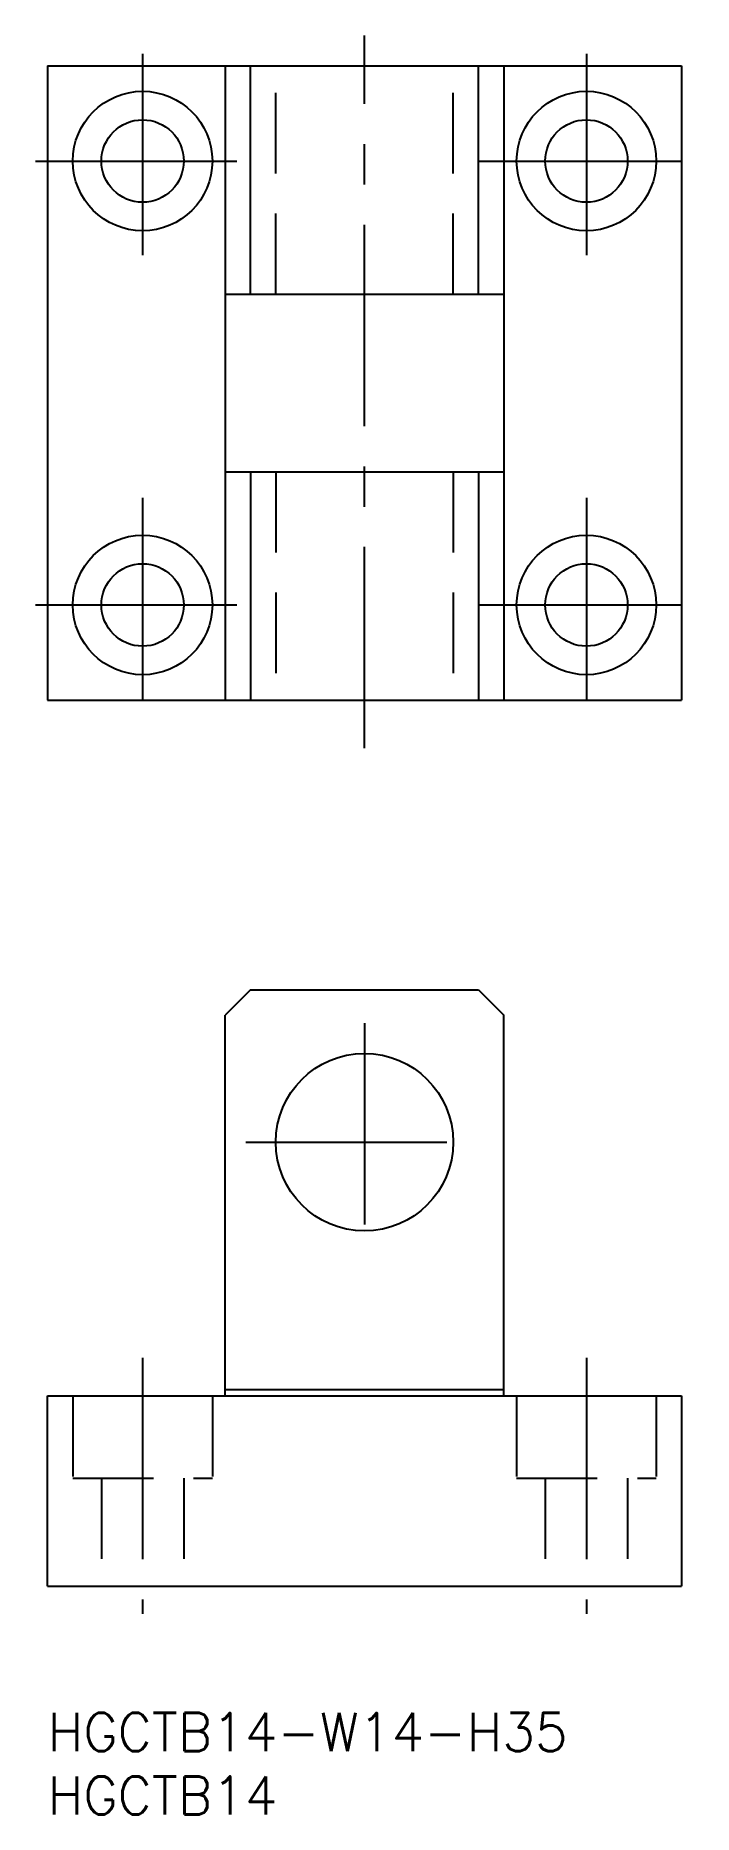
# Model space of a CAD drawing. Extents: x -1 to 51, y -8 to 132.
import ezdxf

# ---------------------------------------------------------------- set-up
doc = ezdxf.new("R2010")
doc.units = 0
doc.header["$LTSCALE"] = 0.5
doc.linetypes.add('CENTER', pattern=[50.8, 31.75, -6.35, 6.35, -6.35])
doc.linetypes.add('DASHED', pattern=[19.05, 12.7, -6.35])
for name, color, linetype in [('MSM_CENTER', 1, 'CENTER'), ('MSM_CONTINUOUS', 7, 'CONTINUOUS'), ('MSM_DASHED', 4, 'DASHED'), ('MSM_PART_NUMBER', 7, 'CONTINUOUS')]:
    doc.layers.add(name, color=color, linetype=linetype)
doc.styles.get("Standard").update_dxf_attribs({"font": 'txt.shx', "height": 3, "bigfont": 'bigfont.shx'})

msp = doc.modelspace()

# ---------------------------------------------------------------- linework, layer by layer
at = {"layer": 'MSM_CENTER'}
for p, q in [((25, 76.05), (25, 132.24)), ((7.5, 130.79), (7.5, 113.91)), ((42.5, 130.79), (42.5, 113.91)), ((-0.94, 122.35), (15.94, 122.35)), ((1, 122.35), (14, 122.35)), ((34.06, 122.35), (50.94, 122.35)), ((7.5, 95.79), (7.5, 78.91)), ((42.5, 95.79), (42.5, 78.91)), ((-0.94, 87.35), (15.94, 87.35)), ((34.06, 87.35), (50.94, 87.35)), ((25, 54.37), (25, 35.63)), ((15.63, 45), (34.37, 45)), ((7.5, 28), (7.5, 7.82)), ((42.5, 28), (42.5, 7.82))]:
    msp.add_line(p, q, dxfattribs=at)
at = {"layer": 'MSM_CONTINUOUS'}
for p, q in [((0, 129.85), (0, 79.85)), ((0, 129.85), (50, 129.85)), ((14, 129.85), (14, 79.85)), ((16, 111.85), (16, 129.85)), ((34, 111.85), (34, 129.85)), ((36, 129.85), (36, 79.85)), ((50, 129.85), (50, 79.85)), ((14, 111.85), (36, 111.85)), ((14, 97.85), (36, 97.85)), ((16, 97.85), (16, 79.85)), ((34, 97.85), (34, 79.85)), ((0, 79.85), (50, 79.85)), ((16, 57), (14, 55)), ((16, 57), (34, 57)), ((34, 57), (36, 55)), ((14, 25), (14, 55)), ((36, 25), (36, 55)), ((14, 25.5), (36, 25.5)), ((0, 10), (0, 25)), ((0, 25), (50, 25)), ((50, 25), (50, 10)), ((0, 10), (50, 10))]:
    msp.add_line(p, q, dxfattribs=at)
for centre, radius in [((7.5, 122.35), 5.5), ((42.5, 122.35), 5.5), ((7.5, 122.35), 3.25), ((42.5, 122.35), 3.25), ((7.5, 87.35), 5.5), ((42.5, 87.35), 5.5), ((7.5, 87.35), 3.25), ((42.5, 87.35), 3.25), ((25, 45), 7)]:
    msp.add_circle(centre, radius, dxfattribs=at)
at = {"layer": 'MSM_DASHED'}
for p, q in [((18, 111.85), (18, 129.85)), ((32, 111.85), (32, 129.85)), ((18, 97.85), (18, 79.85)), ((32, 97.85), (32, 79.85)), ((2, 25), (2, 18.5)), ((13, 25), (13, 18.5)), ((37, 25), (37, 18.5)), ((48, 25), (48, 18.5)), ((2, 18.5), (13, 18.5)), ((4.25, 18.5), (4.25, 10)), ((10.75, 18.5), (10.75, 10)), ((37, 18.5), (48, 18.5)), ((39.25, 18.5), (39.25, 10)), ((45.75, 18.5), (45.75, 10))]:
    msp.add_line(p, q, dxfattribs=at)

# ---------------------------------------------------------------- texts
at = {"layer": 'MSM_PART_NUMBER'}
for s, p in [('HGCTB14-W14-H35', (0, -3)), ('HGCTB14', (0, -8))]:
    msp.add_text(s, height=3, dxfattribs=at).set_placement(p)

doc.saveas('drawing.dxf')
